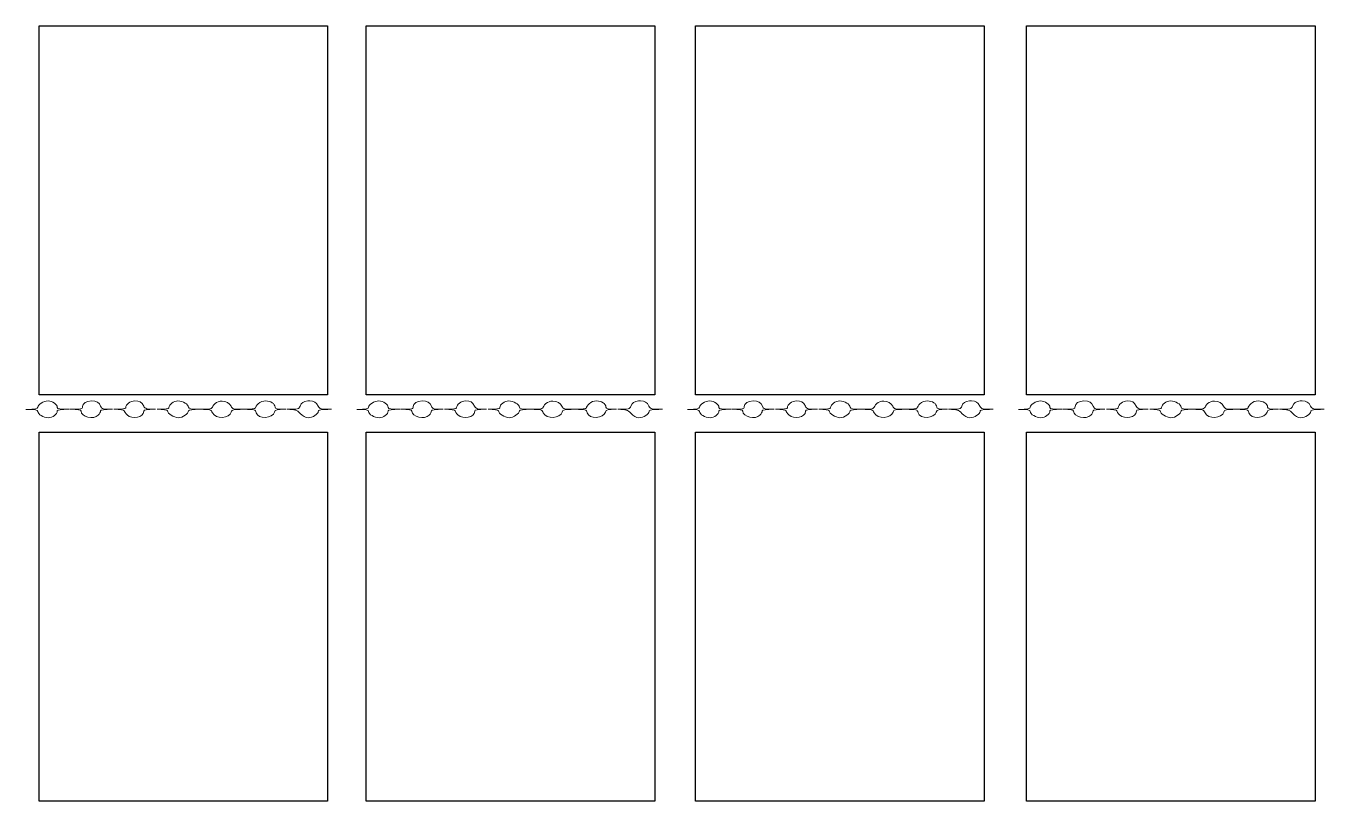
# Model space of a CAD drawing. Header units: centimetres. Extents: x -5.6 to 5.6, y -6.9 to 6.9.
# Drawn here: x -5.54 to 5.53, y -6.8 to -0.19 of the extents above; entities that cross this region are included whole.
import ezdxf

# ---------------------------------------------------------------- set-up
doc = ezdxf.new("R2010")
doc.units = ezdxf.units.CM
doc.header["$MEASUREMENT"] = 0
doc.layers.add('Layer 1', color=7, linetype='Continuous')

msp = doc.modelspace()

# ---------------------------------------------------------------- linework, layer by layer
at = {"layer": 'Layer 1', "color": 16, "lineweight": 25}
for points in [[(-5.42563, -0.19255), (-5.42563, -0.19255), (-5.42563, -3.33696), (-5.42563, -3.33696), (-5.42563, -3.33696), (-5.42563, -3.33696), (-2.96666, -3.33696), (-2.96666, -3.33696), (-2.96666, -3.33696), (-2.96666, -3.33696), (-2.96666, -0.19255), (-2.96666, -0.19255), (-2.96666, -0.19255), (-2.96666, -0.19255), (-5.42563, -0.19255), (-5.42563, -0.19255)], [(-2.63841, -0.19255), (-2.63841, -0.19255), (-2.63841, -3.33696), (-2.63841, -3.33696), (-2.63841, -3.33696), (-2.63841, -3.33696), (-0.17861, -3.33696), (-0.17861, -3.33696), (-0.17861, -3.33696), (-0.17861, -3.33696), (-0.17861, -0.19255), (-0.17861, -0.19255), (-0.17861, -0.19255), (-0.17861, -0.19255), (-2.63841, -0.19255), (-2.63841, -0.19255)], [(0.16948, -0.19255), (0.16948, -0.19255), (0.16948, -3.33696), (0.16948, -3.33696), (0.16948, -3.33696), (0.16948, -3.33696), (2.62928, -3.33696), (2.62928, -3.33696), (2.62928, -3.33696), (2.62928, -3.33696), (2.62928, -0.19255), (2.62928, -0.19255), (2.62928, -0.19255), (2.62928, -0.19255), (0.16948, -0.19255), (0.16948, -0.19255)], [(2.98978, -0.19255), (2.98978, -0.19255), (2.98978, -3.33696), (2.98978, -3.33696), (2.98978, -3.33696), (2.98978, -3.33696), (5.44875, -3.33696), (5.44875, -3.33696), (5.44875, -3.33696), (5.44875, -3.33696), (5.44875, -0.19255), (5.44875, -0.19255), (5.44875, -0.19255), (5.44875, -0.19255), (2.98978, -0.19255), (2.98978, -0.19255)], [(-5.42563, -3.65694), (-5.42563, -3.65694), (-5.42563, -6.80135), (-5.42563, -6.80135), (-5.42563, -6.80135), (-5.42563, -6.80135), (-2.96666, -6.80135), (-2.96666, -6.80135), (-2.96666, -6.80135), (-2.96666, -6.80135), (-2.96666, -3.65694), (-2.96666, -3.65694), (-2.96666, -3.65694), (-2.96666, -3.65694), (-5.42563, -3.65694), (-5.42563, -3.65694)], [(-2.63841, -3.65694), (-2.63841, -3.65694), (-2.63841, -6.80135), (-2.63841, -6.80135), (-2.63841, -6.80135), (-2.63841, -6.80135), (-0.17861, -6.80135), (-0.17861, -6.80135), (-0.17861, -6.80135), (-0.17861, -6.80135), (-0.17861, -3.65694), (-0.17861, -3.65694), (-0.17861, -3.65694), (-0.17861, -3.65694), (-2.63841, -3.65694), (-2.63841, -3.65694)], [(0.16948, -3.65694), (0.16948, -3.65694), (0.16948, -6.80135), (0.16948, -6.80135), (0.16948, -6.80135), (0.16948, -6.80135), (2.62928, -6.80135), (2.62928, -6.80135), (2.62928, -6.80135), (2.62928, -6.80135), (2.62928, -3.65694), (2.62928, -3.65694), (2.62928, -3.65694), (2.62928, -3.65694), (0.16948, -3.65694), (0.16948, -3.65694)], [(2.98978, -3.65694), (2.98978, -3.65694), (2.98978, -6.80135), (2.98978, -6.80135), (2.98978, -6.80135), (2.98978, -6.80135), (5.44875, -6.80135), (5.44875, -6.80135), (5.44875, -6.80135), (5.44875, -6.80135), (5.44875, -3.65694), (5.44875, -3.65694), (5.44875, -3.65694), (5.44875, -3.65694), (2.98978, -3.65694), (2.98978, -3.65694)]]:
    msp.add_open_spline(points, degree=3, knots=[0, 0, 0, 0, 0.2, 0.2, 0.2, 0.2, 0.4, 0.4, 0.4, 0.4, 0.6, 0.6, 0.6, 0.6, 1, 1, 1, 1], dxfattribs=at)
at = {"layer": 'Layer 1', "color": 56, "lineweight": 13}
for points, knots in [([(-5.34956, -3.39031), (-5.31213, -3.39031), (-5.27101, -3.41933), (-5.27101, -3.44571), (-5.27101, -3.44571), (-5.27101, -3.45758), (-5.24568, -3.46121), (-5.16931, -3.46142), (-5.16931, -3.46142), (-5.23864, -3.46142), (-5.27101, -3.46592), (-5.27101, -3.47548), (-5.27101, -3.47548), (-5.27101, -3.503), (-5.31042, -3.53253), (-5.34708, -3.53253), (-5.34708, -3.53253), (-5.3894, -3.53253), (-5.4372, -3.50427), (-5.4372, -3.47879), (-5.4372, -3.47879), (-5.4372, -3.46518), (-5.45789, -3.46143), (-5.53807, -3.46143), (-5.53807, -3.46143), (-5.45789, -3.46143), (-5.4372, -3.45768), (-5.4372, -3.44407), (-5.4372, -3.44407), (-5.4372, -3.41908), (-5.39011, -3.39033), (-5.34956, -3.39033), (-5.34956, -3.39033), (-5.34956, -3.39033), (-5.34956, -3.39031), (-5.34956, -3.39031)], [0, 0, 0, 0, 0.1, 0.1, 0.1, 0.1, 0.2, 0.2, 0.2, 0.2, 0.3, 0.3, 0.3, 0.3, 0.4, 0.4, 0.4, 0.4, 0.5, 0.5, 0.5, 0.5, 0.6, 0.6, 0.6, 0.6, 0.7, 0.7, 0.7, 0.7, 0.8, 0.8, 0.8, 0.8, 1, 1, 1, 1]), ([(-4.9808, -3.39031), (-4.93566, -3.39031), (-4.91316, -3.40243), (-4.90142, -3.4333), (-4.90142, -3.4333), (-4.89188, -3.45838), (-4.88292, -3.46118), (-4.80137, -3.46141), (-4.80137, -3.46141), (-4.8707, -3.46141), (-4.90224, -3.46591), (-4.90224, -3.47547), (-4.90224, -3.47547), (-4.90224, -3.48313), (-4.91126, -3.49906), (-4.92208, -3.51102), (-4.92208, -3.51102), (-4.95997, -3.55289), (-5.06843, -3.52767), (-5.06843, -3.47712), (-5.06843, -3.47712), (-5.06843, -3.46534), (-5.09211, -3.46164), (-5.16351, -3.46141), (-5.16351, -3.46141), (-5.06502, -3.46141), (-5.05685, -3.45976), (-5.05685, -3.43826), (-5.05685, -3.43826), (-5.05685, -3.41124), (-5.02332, -3.3903), (-4.98078, -3.3903), (-4.98078, -3.3903), (-4.98078, -3.3903), (-4.9808, -3.39031), (-4.9808, -3.39031)], [0, 0, 0, 0, 0.1, 0.1, 0.1, 0.1, 0.2, 0.2, 0.2, 0.2, 0.3, 0.3, 0.3, 0.3, 0.4, 0.4, 0.4, 0.4, 0.5, 0.5, 0.5, 0.5, 0.6, 0.6, 0.6, 0.6, 0.7, 0.7, 0.7, 0.7, 0.8, 0.8, 0.8, 0.8, 1, 1, 1, 1]), ([(-4.61203, -3.39031), (-4.56835, -3.39052), (-4.55318, -3.3983), (-4.53431, -3.43413), (-4.53431, -3.43413), (-4.52212, -3.45727), (-4.51107, -3.46112), (-4.43261, -3.46142), (-4.43261, -3.46142), (-4.51231, -3.46142), (-4.53348, -3.46456), (-4.53348, -3.47796), (-4.53348, -3.47796), (-4.53348, -3.5308), (-4.63218, -3.55207), (-4.67569, -3.50855), (-4.67569, -3.50855), (-4.68877, -3.49547), (-4.69967, -3.47954), (-4.69967, -3.473), (-4.69967, -3.473), (-4.69967, -3.46653), (-4.73655, -3.46209), (-4.78897, -3.46142), (-4.78897, -3.46142), (-4.71941, -3.46142), (-4.6881, -3.45692), (-4.6881, -3.44736), (-4.6881, -3.44736), (-4.6881, -3.41985), (-4.6484, -3.39013), (-4.61203, -3.39031)], [0, 0, 0, 0, 0.11111111, 0.11111111, 0.11111111, 0.11111111, 0.22222222, 0.22222222, 0.22222222, 0.22222222, 0.33333333, 0.33333333, 0.33333333, 0.33333333, 0.44444444, 0.44444444, 0.44444444, 0.44444444, 0.55555556, 0.55555556, 0.55555556, 0.55555556, 0.66666667, 0.66666667, 0.66666667, 0.66666667, 0.77777778, 0.77777778, 0.77777778, 0.77777778, 1, 1, 1, 1]), ([(-4.24244, -3.39031), (-4.20012, -3.39031), (-4.15232, -3.41857), (-4.15232, -3.44405), (-4.15232, -3.44405), (-4.15232, -3.45745), (-4.1325, -3.46132), (-4.05724, -3.46141), (-4.05724, -3.46141), (-4.11292, -3.46141), (-4.15232, -3.46604), (-4.15232, -3.47299), (-4.15232, -3.47299), (-4.15232, -3.49904), (-4.20187, -3.53252), (-4.23996, -3.53252), (-4.23996, -3.53252), (-4.27794, -3.53252), (-4.33091, -3.49788), (-4.33091, -3.47299), (-4.33091, -3.47299), (-4.33091, -3.46707), (-4.36973, -3.4621), (-4.42021, -3.46141), (-4.42021, -3.46141), (-4.3512, -3.46141), (-4.31934, -3.4569), (-4.31934, -3.44735), (-4.31934, -3.44735), (-4.31934, -3.41983), (-4.27911, -3.3903), (-4.24245, -3.3903), (-4.24245, -3.3903), (-4.24245, -3.3903), (-4.24244, -3.39031), (-4.24244, -3.39031)], [0, 0, 0, 0, 0.1, 0.1, 0.1, 0.1, 0.2, 0.2, 0.2, 0.2, 0.3, 0.3, 0.3, 0.3, 0.4, 0.4, 0.4, 0.4, 0.5, 0.5, 0.5, 0.5, 0.6, 0.6, 0.6, 0.6, 0.7, 0.7, 0.7, 0.7, 0.8, 0.8, 0.8, 0.8, 1, 1, 1, 1]), ([(-3.86707, -3.39113), (-3.83379, -3.39155), (-3.80172, -3.40879), (-3.79018, -3.43495), (-3.79018, -3.43495), (-3.77947, -3.4592), (-3.77025, -3.46137), (-3.68187, -3.46141), (-3.68187, -3.46141), (-3.77096, -3.46141), (-3.7822, -3.46352), (-3.7877, -3.48456), (-3.7877, -3.48456), (-3.80268, -3.54184), (-3.9227, -3.54694), (-3.9481, -3.49117), (-3.9481, -3.49117), (-3.96066, -3.46361), (-3.96768, -3.46145), (-4.05476, -3.4614), (-4.05476, -3.4614), (-3.96445, -3.4614), (-3.95475, -3.45938), (-3.94397, -3.43494), (-3.94397, -3.43494), (-3.93751, -3.42031), (-3.91814, -3.40317), (-3.90015, -3.39691), (-3.90015, -3.39691), (-3.8895, -3.3932), (-3.87817, -3.39098), (-3.86708, -3.39112), (-3.86708, -3.39112), (-3.86708, -3.39112), (-3.86707, -3.39113), (-3.86707, -3.39113)], [0, 0, 0, 0, 0.1, 0.1, 0.1, 0.1, 0.2, 0.2, 0.2, 0.2, 0.3, 0.3, 0.3, 0.3, 0.4, 0.4, 0.4, 0.4, 0.5, 0.5, 0.5, 0.5, 0.6, 0.6, 0.6, 0.6, 0.7, 0.7, 0.7, 0.7, 0.8, 0.8, 0.8, 0.8, 1, 1, 1, 1]), ([(-3.49334, -3.39031), (-3.45365, -3.39055), (-3.41479, -3.41103), (-3.41479, -3.44405), (-3.41479, -3.44405), (-3.41479, -3.45683), (-3.39426, -3.46109), (-3.32301, -3.46141), (-3.32301, -3.46141), (-3.40164, -3.46141), (-3.41349, -3.46379), (-3.41892, -3.48456), (-3.41892, -3.48456), (-3.43399, -3.5422), (-3.561, -3.54688), (-3.57519, -3.49035), (-3.57519, -3.49035), (-3.58226, -3.46219), (-3.58632, -3.46143), (-3.6802, -3.46141), (-3.6802, -3.46141), (-3.62261, -3.46141), (-3.58181, -3.45598), (-3.58181, -3.44901), (-3.58181, -3.44901), (-3.58181, -3.44247), (-3.57092, -3.42654), (-3.55783, -3.41346), (-3.55783, -3.41346), (-3.54151, -3.39714), (-3.51715, -3.39016), (-3.49334, -3.39031)], [0, 0, 0, 0, 0.11111111, 0.11111111, 0.11111111, 0.11111111, 0.22222222, 0.22222222, 0.22222222, 0.22222222, 0.33333333, 0.33333333, 0.33333333, 0.33333333, 0.44444444, 0.44444444, 0.44444444, 0.44444444, 0.55555556, 0.55555556, 0.55555556, 0.55555556, 0.66666667, 0.66666667, 0.66666667, 0.66666667, 0.77777778, 0.77777778, 0.77777778, 0.77777778, 1, 1, 1, 1]), ([(-3.13616, -3.39031), (-3.131, -3.38995), (-3.12552, -3.39028), (-3.11962, -3.39031), (-3.11962, -3.39031), (-3.08103, -3.39052), (-3.06608, -3.3992), (-3.04769, -3.43413), (-3.04769, -3.43413), (-3.03504, -3.45815), (-3.02448, -3.46129), (-2.93359, -3.46142), (-2.93359, -3.46142), (-3.02376, -3.46142), (-3.04686, -3.46503), (-3.04686, -3.47878), (-3.04686, -3.47878), (-3.04686, -3.50356), (-3.09386, -3.53252), (-3.13368, -3.53252), (-3.13368, -3.53252), (-3.15636, -3.53252), (-3.17938, -3.52062), (-3.20148, -3.49697), (-3.20148, -3.49697), (-3.23134, -3.465), (-3.24066, -3.46167), (-3.31393, -3.46142), (-3.31393, -3.46142), (-3.21827, -3.46142), (-3.21157, -3.45983), (-3.20148, -3.43331), (-3.20148, -3.43331), (-3.19105, -3.40587), (-3.17229, -3.39286), (-3.13616, -3.39032), (-3.13616, -3.39032), (-3.13616, -3.39032), (-3.13616, -3.39031), (-3.13616, -3.39031)], [0, 0, 0, 0, 0.09090909, 0.09090909, 0.09090909, 0.09090909, 0.18181818, 0.18181818, 0.18181818, 0.18181818, 0.27272727, 0.27272727, 0.27272727, 0.27272727, 0.36363636, 0.36363636, 0.36363636, 0.36363636, 0.45454545, 0.45454545, 0.45454545, 0.45454545, 0.54545455, 0.54545455, 0.54545455, 0.54545455, 0.63636364, 0.63636364, 0.63636364, 0.63636364, 0.72727273, 0.72727273, 0.72727273, 0.72727273, 0.81818182, 0.81818182, 0.81818182, 0.81818182, 1, 1, 1, 1]), ([(-2.52927, -3.39031), (-2.49184, -3.39031), (-2.45072, -3.41933), (-2.45072, -3.44571), (-2.45072, -3.44571), (-2.45072, -3.45758), (-2.42622, -3.46121), (-2.34985, -3.46142), (-2.34985, -3.46142), (-2.41918, -3.46142), (-2.45072, -3.46592), (-2.45072, -3.47548), (-2.45072, -3.47548), (-2.45072, -3.503), (-2.49095, -3.53253), (-2.52761, -3.53253), (-2.52761, -3.53253), (-2.56993, -3.53253), (-2.61773, -3.50427), (-2.61773, -3.47879), (-2.61773, -3.47879), (-2.61773, -3.46518), (-2.63842, -3.46143), (-2.7186, -3.46143), (-2.7186, -3.46143), (-2.63842, -3.46143), (-2.61773, -3.45768), (-2.61773, -3.44407), (-2.61773, -3.44407), (-2.61773, -3.41908), (-2.56981, -3.39033), (-2.52926, -3.39033), (-2.52926, -3.39033), (-2.52926, -3.39033), (-2.52927, -3.39031), (-2.52927, -3.39031)], [0, 0, 0, 0, 0.1, 0.1, 0.1, 0.1, 0.2, 0.2, 0.2, 0.2, 0.3, 0.3, 0.3, 0.3, 0.4, 0.4, 0.4, 0.4, 0.5, 0.5, 0.5, 0.5, 0.6, 0.6, 0.6, 0.6, 0.7, 0.7, 0.7, 0.7, 0.8, 0.8, 0.8, 0.8, 1, 1, 1, 1]), ([(-2.16133, -3.39031), (-2.11619, -3.39031), (-2.09369, -3.40243), (-2.08195, -3.4333), (-2.08195, -3.4333), (-2.07239, -3.45846), (-2.06333, -3.4612), (-1.98108, -3.46141), (-1.98108, -3.46141), (-2.05041, -3.46141), (-2.08195, -3.46591), (-2.08195, -3.47547), (-2.08195, -3.47547), (-2.08195, -3.48313), (-2.09097, -3.49906), (-2.10179, -3.51102), (-2.10179, -3.51102), (-2.13968, -3.55289), (-2.24896, -3.52767), (-2.24896, -3.47712), (-2.24896, -3.47712), (-2.24896, -3.46534), (-2.27264, -3.46164), (-2.34404, -3.46141), (-2.34404, -3.46141), (-2.24555, -3.46141), (-2.23655, -3.45976), (-2.23655, -3.43826), (-2.23655, -3.43826), (-2.23655, -3.41124), (-2.20385, -3.3903), (-2.16131, -3.3903), (-2.16131, -3.3903), (-2.16131, -3.3903), (-2.16133, -3.39031), (-2.16133, -3.39031)], [0, 0, 0, 0, 0.1, 0.1, 0.1, 0.1, 0.2, 0.2, 0.2, 0.2, 0.3, 0.3, 0.3, 0.3, 0.4, 0.4, 0.4, 0.4, 0.5, 0.5, 0.5, 0.5, 0.6, 0.6, 0.6, 0.6, 0.7, 0.7, 0.7, 0.7, 0.8, 0.8, 0.8, 0.8, 1, 1, 1, 1]), ([(-1.79174, -3.39031), (-1.74806, -3.39052), (-1.73372, -3.3983), (-1.71485, -3.43413), (-1.71485, -3.43413), (-1.70265, -3.45729), (-1.69098, -3.46112), (-1.61232, -3.46142), (-1.61232, -3.46142), (-1.69202, -3.46142), (-1.71319, -3.46456), (-1.71319, -3.47796), (-1.71319, -3.47796), (-1.71319, -3.5308), (-1.81271, -3.55207), (-1.85623, -3.50855), (-1.85623, -3.50855), (-1.86931, -3.49547), (-1.88021, -3.47954), (-1.88021, -3.473), (-1.88021, -3.473), (-1.88021, -3.4665), (-1.91676, -3.46206), (-1.96951, -3.46142), (-1.96951, -3.46142), (-1.89995, -3.46142), (-1.86781, -3.45692), (-1.86781, -3.44736), (-1.86781, -3.44736), (-1.86781, -3.41985), (-1.82811, -3.39013), (-1.79174, -3.39031)], [0, 0, 0, 0, 0.11111111, 0.11111111, 0.11111111, 0.11111111, 0.22222222, 0.22222222, 0.22222222, 0.22222222, 0.33333333, 0.33333333, 0.33333333, 0.33333333, 0.44444444, 0.44444444, 0.44444444, 0.44444444, 0.55555556, 0.55555556, 0.55555556, 0.55555556, 0.66666667, 0.66666667, 0.66666667, 0.66666667, 0.77777778, 0.77777778, 0.77777778, 0.77777778, 1, 1, 1, 1]), ([(-1.42298, -3.39031), (-1.38066, -3.39031), (-1.33286, -3.41857), (-1.33286, -3.44405), (-1.33286, -3.44405), (-1.33286, -3.45739), (-1.31223, -3.46129), (-1.23778, -3.46141), (-1.23778, -3.46141), (-1.29346, -3.46141), (-1.33286, -3.46604), (-1.33286, -3.47299), (-1.33286, -3.47299), (-1.33286, -3.49904), (-1.38158, -3.53252), (-1.41968, -3.53252), (-1.41968, -3.53252), (-1.45766, -3.53252), (-1.51146, -3.49788), (-1.51146, -3.47299), (-1.51146, -3.47299), (-1.51146, -3.46708), (-1.54958, -3.46212), (-1.59993, -3.46141), (-1.59993, -3.46141), (-1.53092, -3.46141), (-1.49906, -3.4569), (-1.49906, -3.44735), (-1.49906, -3.44735), (-1.49906, -3.41983), (-1.45965, -3.3903), (-1.42299, -3.3903), (-1.42299, -3.3903), (-1.42299, -3.3903), (-1.42298, -3.39031), (-1.42298, -3.39031)], [0, 0, 0, 0, 0.1, 0.1, 0.1, 0.1, 0.2, 0.2, 0.2, 0.2, 0.3, 0.3, 0.3, 0.3, 0.4, 0.4, 0.4, 0.4, 0.5, 0.5, 0.5, 0.5, 0.6, 0.6, 0.6, 0.6, 0.7, 0.7, 0.7, 0.7, 0.8, 0.8, 0.8, 0.8, 1, 1, 1, 1]), ([(-1.04677, -3.39113), (-1.01349, -3.39155), (-0.98142, -3.40879), (-0.96988, -3.43495), (-0.96988, -3.43495), (-0.95917, -3.4592), (-0.94995, -3.46137), (-0.86157, -3.46141), (-0.86157, -3.46141), (-0.95066, -3.46141), (-0.9619, -3.46352), (-0.9674, -3.48456), (-0.9674, -3.48456), (-0.98238, -3.54184), (-1.10322, -3.54694), (-1.12863, -3.49117), (-1.12863, -3.49117), (-1.14114, -3.46372), (-1.14831, -3.46146), (-1.23446, -3.4614), (-1.23446, -3.4614), (-1.14415, -3.4614), (-1.13528, -3.45938), (-1.12449, -3.43494), (-1.12449, -3.43494), (-1.11803, -3.42031), (-1.09783, -3.40317), (-1.07984, -3.39691), (-1.07984, -3.39691), (-1.06919, -3.3932), (-1.05786, -3.39098), (-1.04677, -3.39112), (-1.04677, -3.39112), (-1.04677, -3.39112), (-1.04677, -3.39113), (-1.04677, -3.39113)], [0, 0, 0, 0, 0.1, 0.1, 0.1, 0.1, 0.2, 0.2, 0.2, 0.2, 0.3, 0.3, 0.3, 0.3, 0.4, 0.4, 0.4, 0.4, 0.5, 0.5, 0.5, 0.5, 0.6, 0.6, 0.6, 0.6, 0.7, 0.7, 0.7, 0.7, 0.8, 0.8, 0.8, 0.8, 1, 1, 1, 1]), ([(-0.67388, -3.39031), (-0.63419, -3.39055), (-0.59533, -3.41103), (-0.59533, -3.44405), (-0.59533, -3.44405), (-0.59533, -3.45678), (-0.57404, -3.46106), (-0.50355, -3.46141), (-0.50355, -3.46141), (-0.58218, -3.46141), (-0.5932, -3.46379), (-0.59863, -3.48456), (-0.59863, -3.48456), (-0.6137, -3.5422), (-0.74071, -3.54688), (-0.7549, -3.49035), (-0.7549, -3.49035), (-0.76197, -3.46219), (-0.76603, -3.46143), (-0.85991, -3.46141), (-0.85991, -3.46141), (-0.80232, -3.46141), (-0.76152, -3.45598), (-0.76152, -3.44901), (-0.76152, -3.44901), (-0.76152, -3.44247), (-0.75145, -3.42654), (-0.73837, -3.41346), (-0.73837, -3.41346), (-0.72205, -3.39714), (-0.69769, -3.39016), (-0.67388, -3.39031)], [0, 0, 0, 0, 0.11111111, 0.11111111, 0.11111111, 0.11111111, 0.22222222, 0.22222222, 0.22222222, 0.22222222, 0.33333333, 0.33333333, 0.33333333, 0.33333333, 0.44444444, 0.44444444, 0.44444444, 0.44444444, 0.55555556, 0.55555556, 0.55555556, 0.55555556, 0.66666667, 0.66666667, 0.66666667, 0.66666667, 0.77777778, 0.77777778, 0.77777778, 0.77777778, 1, 1, 1, 1]), ([(-0.31669, -3.39031), (-0.31153, -3.38995), (-0.30605, -3.39028), (-0.30015, -3.39031), (-0.30015, -3.39031), (-0.26156, -3.39052), (-0.24661, -3.3992), (-0.22822, -3.43413), (-0.22822, -3.43413), (-0.21558, -3.45814), (-0.20491, -3.46129), (-0.11412, -3.46142), (-0.11412, -3.46142), (-0.20429, -3.46142), (-0.22657, -3.46503), (-0.22657, -3.47878), (-0.22657, -3.47878), (-0.22657, -3.50356), (-0.27357, -3.53252), (-0.31339, -3.53252), (-0.31339, -3.53252), (-0.33607, -3.53252), (-0.35909, -3.52062), (-0.38119, -3.49697), (-0.38119, -3.49697), (-0.41092, -3.46514), (-0.42125, -3.46169), (-0.49364, -3.46142), (-0.49364, -3.46142), (-0.39798, -3.46142), (-0.3921, -3.45983), (-0.38202, -3.43331), (-0.38202, -3.43331), (-0.37159, -3.40587), (-0.35283, -3.39286), (-0.3167, -3.39032), (-0.3167, -3.39032), (-0.3167, -3.39032), (-0.31669, -3.39031), (-0.31669, -3.39031)], [0, 0, 0, 0, 0.09090909, 0.09090909, 0.09090909, 0.09090909, 0.18181818, 0.18181818, 0.18181818, 0.18181818, 0.27272727, 0.27272727, 0.27272727, 0.27272727, 0.36363636, 0.36363636, 0.36363636, 0.36363636, 0.45454545, 0.45454545, 0.45454545, 0.45454545, 0.54545455, 0.54545455, 0.54545455, 0.54545455, 0.63636364, 0.63636364, 0.63636364, 0.63636364, 0.72727273, 0.72727273, 0.72727273, 0.72727273, 0.81818182, 0.81818182, 0.81818182, 0.81818182, 1, 1, 1, 1]), ([(0.2902, -3.39031), (0.32763, -3.39031), (0.36875, -3.41933), (0.36875, -3.44571), (0.36875, -3.44571), (0.36875, -3.45758), (0.39408, -3.46121), (0.47045, -3.46142), (0.47045, -3.46142), (0.40112, -3.46142), (0.36875, -3.46592), (0.36875, -3.47548), (0.36875, -3.47548), (0.36875, -3.503), (0.32934, -3.53253), (0.29268, -3.53253), (0.29268, -3.53253), (0.25036, -3.53253), (0.20256, -3.50427), (0.20256, -3.47879), (0.20256, -3.47879), (0.20256, -3.46518), (0.18187, -3.46143), (0.10169, -3.46143), (0.10169, -3.46143), (0.18187, -3.46143), (0.20256, -3.45768), (0.20256, -3.44407), (0.20256, -3.44407), (0.20256, -3.41908), (0.24965, -3.39033), (0.2902, -3.39033), (0.2902, -3.39033), (0.2902, -3.39033), (0.2902, -3.39031), (0.2902, -3.39031)], [0, 0, 0, 0, 0.1, 0.1, 0.1, 0.1, 0.2, 0.2, 0.2, 0.2, 0.3, 0.3, 0.3, 0.3, 0.4, 0.4, 0.4, 0.4, 0.5, 0.5, 0.5, 0.5, 0.6, 0.6, 0.6, 0.6, 0.7, 0.7, 0.7, 0.7, 0.8, 0.8, 0.8, 0.8, 1, 1, 1, 1]), ([(0.65896, -3.39031), (0.7041, -3.39031), (0.7266, -3.40243), (0.73834, -3.4333), (0.73834, -3.4333), (0.74791, -3.45848), (0.75678, -3.4612), (0.83921, -3.46141), (0.83921, -3.46141), (0.76988, -3.46141), (0.73751, -3.46591), (0.73751, -3.47547), (0.73751, -3.47547), (0.73751, -3.48313), (0.72849, -3.49906), (0.71767, -3.51102), (0.71767, -3.51102), (0.67978, -3.55289), (0.57132, -3.52767), (0.57132, -3.47712), (0.57132, -3.47712), (0.57132, -3.46534), (0.54764, -3.46164), (0.47624, -3.46141), (0.47624, -3.46141), (0.57473, -3.46141), (0.5829, -3.45976), (0.5829, -3.43826), (0.5829, -3.43826), (0.5829, -3.41124), (0.61643, -3.3903), (0.65897, -3.3903), (0.65897, -3.3903), (0.65897, -3.3903), (0.65896, -3.39031), (0.65896, -3.39031)], [0, 0, 0, 0, 0.1, 0.1, 0.1, 0.1, 0.2, 0.2, 0.2, 0.2, 0.3, 0.3, 0.3, 0.3, 0.4, 0.4, 0.4, 0.4, 0.5, 0.5, 0.5, 0.5, 0.6, 0.6, 0.6, 0.6, 0.7, 0.7, 0.7, 0.7, 0.8, 0.8, 0.8, 0.8, 1, 1, 1, 1]), ([(1.02772, -3.39031), (1.0714, -3.39052), (1.08657, -3.3983), (1.10544, -3.43413), (1.10544, -3.43413), (1.11768, -3.45737), (1.12863, -3.46114), (1.20797, -3.46142), (1.20797, -3.46142), (1.12827, -3.46142), (1.10627, -3.46456), (1.10627, -3.47796), (1.10627, -3.47796), (1.10627, -3.5308), (1.00757, -3.55207), (0.96406, -3.50855), (0.96406, -3.50855), (0.95098, -3.49547), (0.94008, -3.47954), (0.94008, -3.473), (0.94008, -3.473), (0.94008, -3.4665), (0.90353, -3.46206), (0.85078, -3.46142), (0.85078, -3.46142), (0.92034, -3.46142), (0.95165, -3.45692), (0.95165, -3.44736), (0.95165, -3.44736), (0.95165, -3.41985), (0.99135, -3.39013), (1.02772, -3.39031)], [0, 0, 0, 0, 0.11111111, 0.11111111, 0.11111111, 0.11111111, 0.22222222, 0.22222222, 0.22222222, 0.22222222, 0.33333333, 0.33333333, 0.33333333, 0.33333333, 0.44444444, 0.44444444, 0.44444444, 0.44444444, 0.55555556, 0.55555556, 0.55555556, 0.55555556, 0.66666667, 0.66666667, 0.66666667, 0.66666667, 0.77777778, 0.77777778, 0.77777778, 0.77777778, 1, 1, 1, 1]), ([(1.39731, -3.39031), (1.43963, -3.39031), (1.48743, -3.41857), (1.48743, -3.44405), (1.48743, -3.44405), (1.48743, -3.45745), (1.50725, -3.46132), (1.58251, -3.46141), (1.58251, -3.46141), (1.52683, -3.46141), (1.48743, -3.46604), (1.48743, -3.47299), (1.48743, -3.47299), (1.48743, -3.49904), (1.43788, -3.53252), (1.39979, -3.53252), (1.39979, -3.53252), (1.36181, -3.53252), (1.30884, -3.49788), (1.30884, -3.47299), (1.30884, -3.47299), (1.30884, -3.46704), (1.27032, -3.46207), (1.21954, -3.46141), (1.21954, -3.46141), (1.28855, -3.46141), (1.32041, -3.4569), (1.32041, -3.44735), (1.32041, -3.44735), (1.32041, -3.41983), (1.36064, -3.3903), (1.3973, -3.3903), (1.3973, -3.3903), (1.3973, -3.3903), (1.39731, -3.39031), (1.39731, -3.39031)], [0, 0, 0, 0, 0.1, 0.1, 0.1, 0.1, 0.2, 0.2, 0.2, 0.2, 0.3, 0.3, 0.3, 0.3, 0.4, 0.4, 0.4, 0.4, 0.5, 0.5, 0.5, 0.5, 0.6, 0.6, 0.6, 0.6, 0.7, 0.7, 0.7, 0.7, 0.8, 0.8, 0.8, 0.8, 1, 1, 1, 1]), ([(1.77269, -3.39113), (1.80597, -3.39155), (1.83804, -3.40879), (1.84958, -3.43495), (1.84958, -3.43495), (1.86029, -3.4592), (1.86951, -3.46137), (1.95789, -3.46141), (1.95789, -3.46141), (1.8688, -3.46141), (1.85839, -3.46352), (1.85288, -3.48456), (1.85288, -3.48456), (1.8379, -3.54184), (1.71706, -3.54694), (1.69165, -3.49117), (1.69165, -3.49117), (1.67909, -3.46361), (1.67207, -3.46145), (1.58499, -3.4614), (1.58499, -3.4614), (1.6753, -3.4614), (1.685, -3.45938), (1.69578, -3.43494), (1.69578, -3.43494), (1.70224, -3.42031), (1.72161, -3.40317), (1.7396, -3.39691), (1.7396, -3.39691), (1.75025, -3.3932), (1.76158, -3.39098), (1.77267, -3.39112), (1.77267, -3.39112), (1.77267, -3.39112), (1.77269, -3.39113), (1.77269, -3.39113)], [0, 0, 0, 0, 0.1, 0.1, 0.1, 0.1, 0.2, 0.2, 0.2, 0.2, 0.3, 0.3, 0.3, 0.3, 0.4, 0.4, 0.4, 0.4, 0.5, 0.5, 0.5, 0.5, 0.6, 0.6, 0.6, 0.6, 0.7, 0.7, 0.7, 0.7, 0.8, 0.8, 0.8, 0.8, 1, 1, 1, 1]), ([(2.14642, -3.39031), (2.18611, -3.39055), (2.22497, -3.41103), (2.22497, -3.44405), (2.22497, -3.44405), (2.22497, -3.45683), (2.2455, -3.46109), (2.31675, -3.46141), (2.31675, -3.46141), (2.23812, -3.46141), (2.22627, -3.46379), (2.22084, -3.48456), (2.22084, -3.48456), (2.20577, -3.5422), (2.07959, -3.54688), (2.0654, -3.49035), (2.0654, -3.49035), (2.05833, -3.46219), (2.05345, -3.46143), (1.95957, -3.46141), (1.95957, -3.46141), (2.01716, -3.46141), (2.05796, -3.45598), (2.05796, -3.44901), (2.05796, -3.44901), (2.05796, -3.44247), (2.06885, -3.42654), (2.08194, -3.41346), (2.08194, -3.41346), (2.09826, -3.39714), (2.12262, -3.39016), (2.14643, -3.39031), (2.14643, -3.39031), (2.14643, -3.39031), (2.14642, -3.39031), (2.14642, -3.39031)], [0, 0, 0, 0, 0.1, 0.1, 0.1, 0.1, 0.2, 0.2, 0.2, 0.2, 0.3, 0.3, 0.3, 0.3, 0.4, 0.4, 0.4, 0.4, 0.5, 0.5, 0.5, 0.5, 0.6, 0.6, 0.6, 0.6, 0.7, 0.7, 0.7, 0.7, 0.8, 0.8, 0.8, 0.8, 1, 1, 1, 1]), ([(2.5036, -3.39031), (2.50876, -3.38995), (2.51424, -3.39028), (2.52014, -3.39031), (2.52014, -3.39031), (2.55873, -3.39052), (2.57368, -3.3992), (2.59207, -3.43413), (2.59207, -3.43413), (2.60472, -3.45815), (2.61528, -3.46129), (2.70617, -3.46142), (2.70617, -3.46142), (2.616, -3.46142), (2.59372, -3.46503), (2.59372, -3.47878), (2.59372, -3.47878), (2.59372, -3.50356), (2.54589, -3.53252), (2.50608, -3.53252), (2.50608, -3.53252), (2.4834, -3.53252), (2.4612, -3.52062), (2.43911, -3.49697), (2.43911, -3.49697), (2.40925, -3.465), (2.39911, -3.46167), (2.32584, -3.46142), (2.32584, -3.46142), (2.4215, -3.46142), (2.4282, -3.45983), (2.43829, -3.43331), (2.43829, -3.43331), (2.44872, -3.40587), (2.46748, -3.39286), (2.50361, -3.39032), (2.50361, -3.39032), (2.50361, -3.39032), (2.5036, -3.39031), (2.5036, -3.39031)], [0, 0, 0, 0, 0.09090909, 0.09090909, 0.09090909, 0.09090909, 0.18181818, 0.18181818, 0.18181818, 0.18181818, 0.27272727, 0.27272727, 0.27272727, 0.27272727, 0.36363636, 0.36363636, 0.36363636, 0.36363636, 0.45454545, 0.45454545, 0.45454545, 0.45454545, 0.54545455, 0.54545455, 0.54545455, 0.54545455, 0.63636364, 0.63636364, 0.63636364, 0.63636364, 0.72727273, 0.72727273, 0.72727273, 0.72727273, 0.81818182, 0.81818182, 0.81818182, 0.81818182, 1, 1, 1, 1]), ([(3.11049, -3.39031), (3.14792, -3.39031), (3.18904, -3.41933), (3.18904, -3.44571), (3.18904, -3.44571), (3.18904, -3.45758), (3.21354, -3.46121), (3.28991, -3.46142), (3.28991, -3.46142), (3.22058, -3.46142), (3.18904, -3.46592), (3.18904, -3.47548), (3.18904, -3.47548), (3.18904, -3.503), (3.14881, -3.53253), (3.11215, -3.53253), (3.11215, -3.53253), (3.06983, -3.53253), (3.02203, -3.50427), (3.02203, -3.47879), (3.02203, -3.47879), (3.02203, -3.46518), (3.00134, -3.46143), (2.92116, -3.46143), (2.92116, -3.46143), (3.00134, -3.46143), (3.02203, -3.45768), (3.02203, -3.44407), (3.02203, -3.44407), (3.02203, -3.41908), (3.06995, -3.39033), (3.1105, -3.39033), (3.1105, -3.39033), (3.1105, -3.39033), (3.11049, -3.39031), (3.11049, -3.39031)], [0, 0, 0, 0, 0.1, 0.1, 0.1, 0.1, 0.2, 0.2, 0.2, 0.2, 0.3, 0.3, 0.3, 0.3, 0.4, 0.4, 0.4, 0.4, 0.5, 0.5, 0.5, 0.5, 0.6, 0.6, 0.6, 0.6, 0.7, 0.7, 0.7, 0.7, 0.8, 0.8, 0.8, 0.8, 1, 1, 1, 1]), ([(3.47843, -3.39031), (3.52357, -3.39031), (3.54689, -3.40243), (3.55863, -3.4333), (3.55863, -3.4333), (3.56819, -3.45846), (3.57643, -3.4612), (3.65868, -3.46141), (3.65868, -3.46141), (3.58935, -3.46141), (3.55781, -3.46591), (3.55781, -3.47547), (3.55781, -3.47547), (3.55781, -3.48313), (3.54879, -3.49906), (3.53797, -3.51102), (3.53797, -3.51102), (3.50008, -3.55289), (3.3908, -3.52767), (3.3908, -3.47712), (3.3908, -3.47712), (3.3908, -3.46534), (3.36712, -3.46164), (3.29572, -3.46141), (3.29572, -3.46141), (3.39421, -3.46141), (3.40321, -3.45976), (3.40321, -3.43826), (3.40321, -3.43826), (3.40321, -3.41124), (3.43591, -3.3903), (3.47845, -3.3903), (3.47845, -3.3903), (3.47845, -3.3903), (3.47843, -3.39031), (3.47843, -3.39031)], [0, 0, 0, 0, 0.1, 0.1, 0.1, 0.1, 0.2, 0.2, 0.2, 0.2, 0.3, 0.3, 0.3, 0.3, 0.4, 0.4, 0.4, 0.4, 0.5, 0.5, 0.5, 0.5, 0.6, 0.6, 0.6, 0.6, 0.7, 0.7, 0.7, 0.7, 0.8, 0.8, 0.8, 0.8, 1, 1, 1, 1]), ([(3.84802, -3.39031), (3.8917, -3.39052), (3.90604, -3.3983), (3.92491, -3.43413), (3.92491, -3.43413), (3.93711, -3.45729), (3.94878, -3.46112), (4.02744, -3.46142), (4.02744, -3.46142), (3.94774, -3.46142), (3.92657, -3.46456), (3.92657, -3.47796), (3.92657, -3.47796), (3.92657, -3.5308), (3.82705, -3.55207), (3.78353, -3.50855), (3.78353, -3.50855), (3.77045, -3.49547), (3.75955, -3.47954), (3.75955, -3.473), (3.75955, -3.473), (3.75955, -3.46649), (3.72314, -3.46205), (3.67025, -3.46142), (3.67025, -3.46142), (3.73981, -3.46142), (3.77195, -3.45692), (3.77195, -3.44736), (3.77195, -3.44736), (3.77195, -3.41985), (3.81165, -3.39013), (3.84802, -3.39031)], [0, 0, 0, 0, 0.11111111, 0.11111111, 0.11111111, 0.11111111, 0.22222222, 0.22222222, 0.22222222, 0.22222222, 0.33333333, 0.33333333, 0.33333333, 0.33333333, 0.44444444, 0.44444444, 0.44444444, 0.44444444, 0.55555556, 0.55555556, 0.55555556, 0.55555556, 0.66666667, 0.66666667, 0.66666667, 0.66666667, 0.77777778, 0.77777778, 0.77777778, 0.77777778, 1, 1, 1, 1]), ([(4.21678, -3.39031), (4.2591, -3.39031), (4.3069, -3.41857), (4.3069, -3.44405), (4.3069, -3.44405), (4.3069, -3.45745), (4.32755, -3.46132), (4.40281, -3.46141), (4.40281, -3.46141), (4.34713, -3.46141), (4.3069, -3.46604), (4.3069, -3.47299), (4.3069, -3.47299), (4.3069, -3.49904), (4.25818, -3.53252), (4.22008, -3.53252), (4.22008, -3.53252), (4.1821, -3.53252), (4.1283, -3.49788), (4.1283, -3.47299), (4.1283, -3.47299), (4.1283, -3.46708), (4.09018, -3.46212), (4.03983, -3.46141), (4.03983, -3.46141), (4.10884, -3.46141), (4.1407, -3.4569), (4.1407, -3.44735), (4.1407, -3.44735), (4.1407, -3.41983), (4.18011, -3.3903), (4.21677, -3.3903), (4.21677, -3.3903), (4.21677, -3.3903), (4.21678, -3.39031), (4.21678, -3.39031)], [0, 0, 0, 0, 0.1, 0.1, 0.1, 0.1, 0.2, 0.2, 0.2, 0.2, 0.3, 0.3, 0.3, 0.3, 0.4, 0.4, 0.4, 0.4, 0.5, 0.5, 0.5, 0.5, 0.6, 0.6, 0.6, 0.6, 0.7, 0.7, 0.7, 0.7, 0.8, 0.8, 0.8, 0.8, 1, 1, 1, 1]), ([(4.59298, -3.39113), (4.62626, -3.39155), (4.65833, -3.40879), (4.66987, -3.43495), (4.66987, -3.43495), (4.68058, -3.4592), (4.6898, -3.46137), (4.77818, -3.46141), (4.77818, -3.46141), (4.68909, -3.46141), (4.67785, -3.46352), (4.67235, -3.48456), (4.67235, -3.48456), (4.65737, -3.54184), (4.53653, -3.54694), (4.51112, -3.49117), (4.51112, -3.49117), (4.49856, -3.46361), (4.49236, -3.46145), (4.40529, -3.4614), (4.40529, -3.4614), (4.4956, -3.4614), (4.50447, -3.45938), (4.51526, -3.43494), (4.51526, -3.43494), (4.52172, -3.42031), (4.54192, -3.40317), (4.55991, -3.39691), (4.55991, -3.39691), (4.57056, -3.3932), (4.58189, -3.39098), (4.59298, -3.39112), (4.59298, -3.39112), (4.59298, -3.39112), (4.59298, -3.39113), (4.59298, -3.39113)], [0, 0, 0, 0, 0.1, 0.1, 0.1, 0.1, 0.2, 0.2, 0.2, 0.2, 0.3, 0.3, 0.3, 0.3, 0.4, 0.4, 0.4, 0.4, 0.5, 0.5, 0.5, 0.5, 0.6, 0.6, 0.6, 0.6, 0.7, 0.7, 0.7, 0.7, 0.8, 0.8, 0.8, 0.8, 1, 1, 1, 1]), ([(4.96588, -3.39031), (5.00557, -3.39055), (5.04443, -3.41103), (5.04443, -3.44405), (5.04443, -3.44405), (5.04443, -3.45678), (5.06572, -3.46106), (5.13621, -3.46141), (5.13621, -3.46141), (5.05758, -3.46141), (5.04656, -3.46379), (5.04113, -3.48456), (5.04113, -3.48456), (5.02606, -3.5422), (4.89905, -3.54688), (4.88486, -3.49035), (4.88486, -3.49035), (4.87779, -3.46219), (4.87373, -3.46143), (4.77985, -3.46141), (4.77985, -3.46141), (4.83744, -3.46141), (4.87824, -3.45598), (4.87824, -3.44901), (4.87824, -3.44901), (4.87824, -3.44247), (4.88831, -3.42654), (4.90139, -3.41346), (4.90139, -3.41346), (4.91771, -3.39714), (4.94207, -3.39016), (4.96588, -3.39031)], [0, 0, 0, 0, 0.11111111, 0.11111111, 0.11111111, 0.11111111, 0.22222222, 0.22222222, 0.22222222, 0.22222222, 0.33333333, 0.33333333, 0.33333333, 0.33333333, 0.44444444, 0.44444444, 0.44444444, 0.44444444, 0.55555556, 0.55555556, 0.55555556, 0.55555556, 0.66666667, 0.66666667, 0.66666667, 0.66666667, 0.77777778, 0.77777778, 0.77777778, 0.77777778, 1, 1, 1, 1]), ([(5.32307, -3.39031), (5.32823, -3.38995), (5.33371, -3.39028), (5.33961, -3.39031), (5.33961, -3.39031), (5.3782, -3.39052), (5.39315, -3.3992), (5.41154, -3.43413), (5.41154, -3.43413), (5.42418, -3.45814), (5.43485, -3.46129), (5.52564, -3.46142), (5.52564, -3.46142), (5.43547, -3.46142), (5.41319, -3.46503), (5.41319, -3.47878), (5.41319, -3.47878), (5.41319, -3.50356), (5.36619, -3.53252), (5.32637, -3.53252), (5.32637, -3.53252), (5.30369, -3.53252), (5.28067, -3.52062), (5.25857, -3.49697), (5.25857, -3.49697), (5.22881, -3.46512), (5.21868, -3.46169), (5.14612, -3.46142), (5.14612, -3.46142), (5.24178, -3.46142), (5.24766, -3.45983), (5.25774, -3.43331), (5.25774, -3.43331), (5.26817, -3.40587), (5.28693, -3.39286), (5.32306, -3.39032), (5.32306, -3.39032), (5.32306, -3.39032), (5.32307, -3.39031), (5.32307, -3.39031)], [0, 0, 0, 0, 0.09090909, 0.09090909, 0.09090909, 0.09090909, 0.18181818, 0.18181818, 0.18181818, 0.18181818, 0.27272727, 0.27272727, 0.27272727, 0.27272727, 0.36363636, 0.36363636, 0.36363636, 0.36363636, 0.45454545, 0.45454545, 0.45454545, 0.45454545, 0.54545455, 0.54545455, 0.54545455, 0.54545455, 0.63636364, 0.63636364, 0.63636364, 0.63636364, 0.72727273, 0.72727273, 0.72727273, 0.72727273, 0.81818182, 0.81818182, 0.81818182, 0.81818182, 1, 1, 1, 1])]:
    msp.add_open_spline(points, degree=3, knots=knots, dxfattribs=at)

doc.saveas('drawing.dxf')
